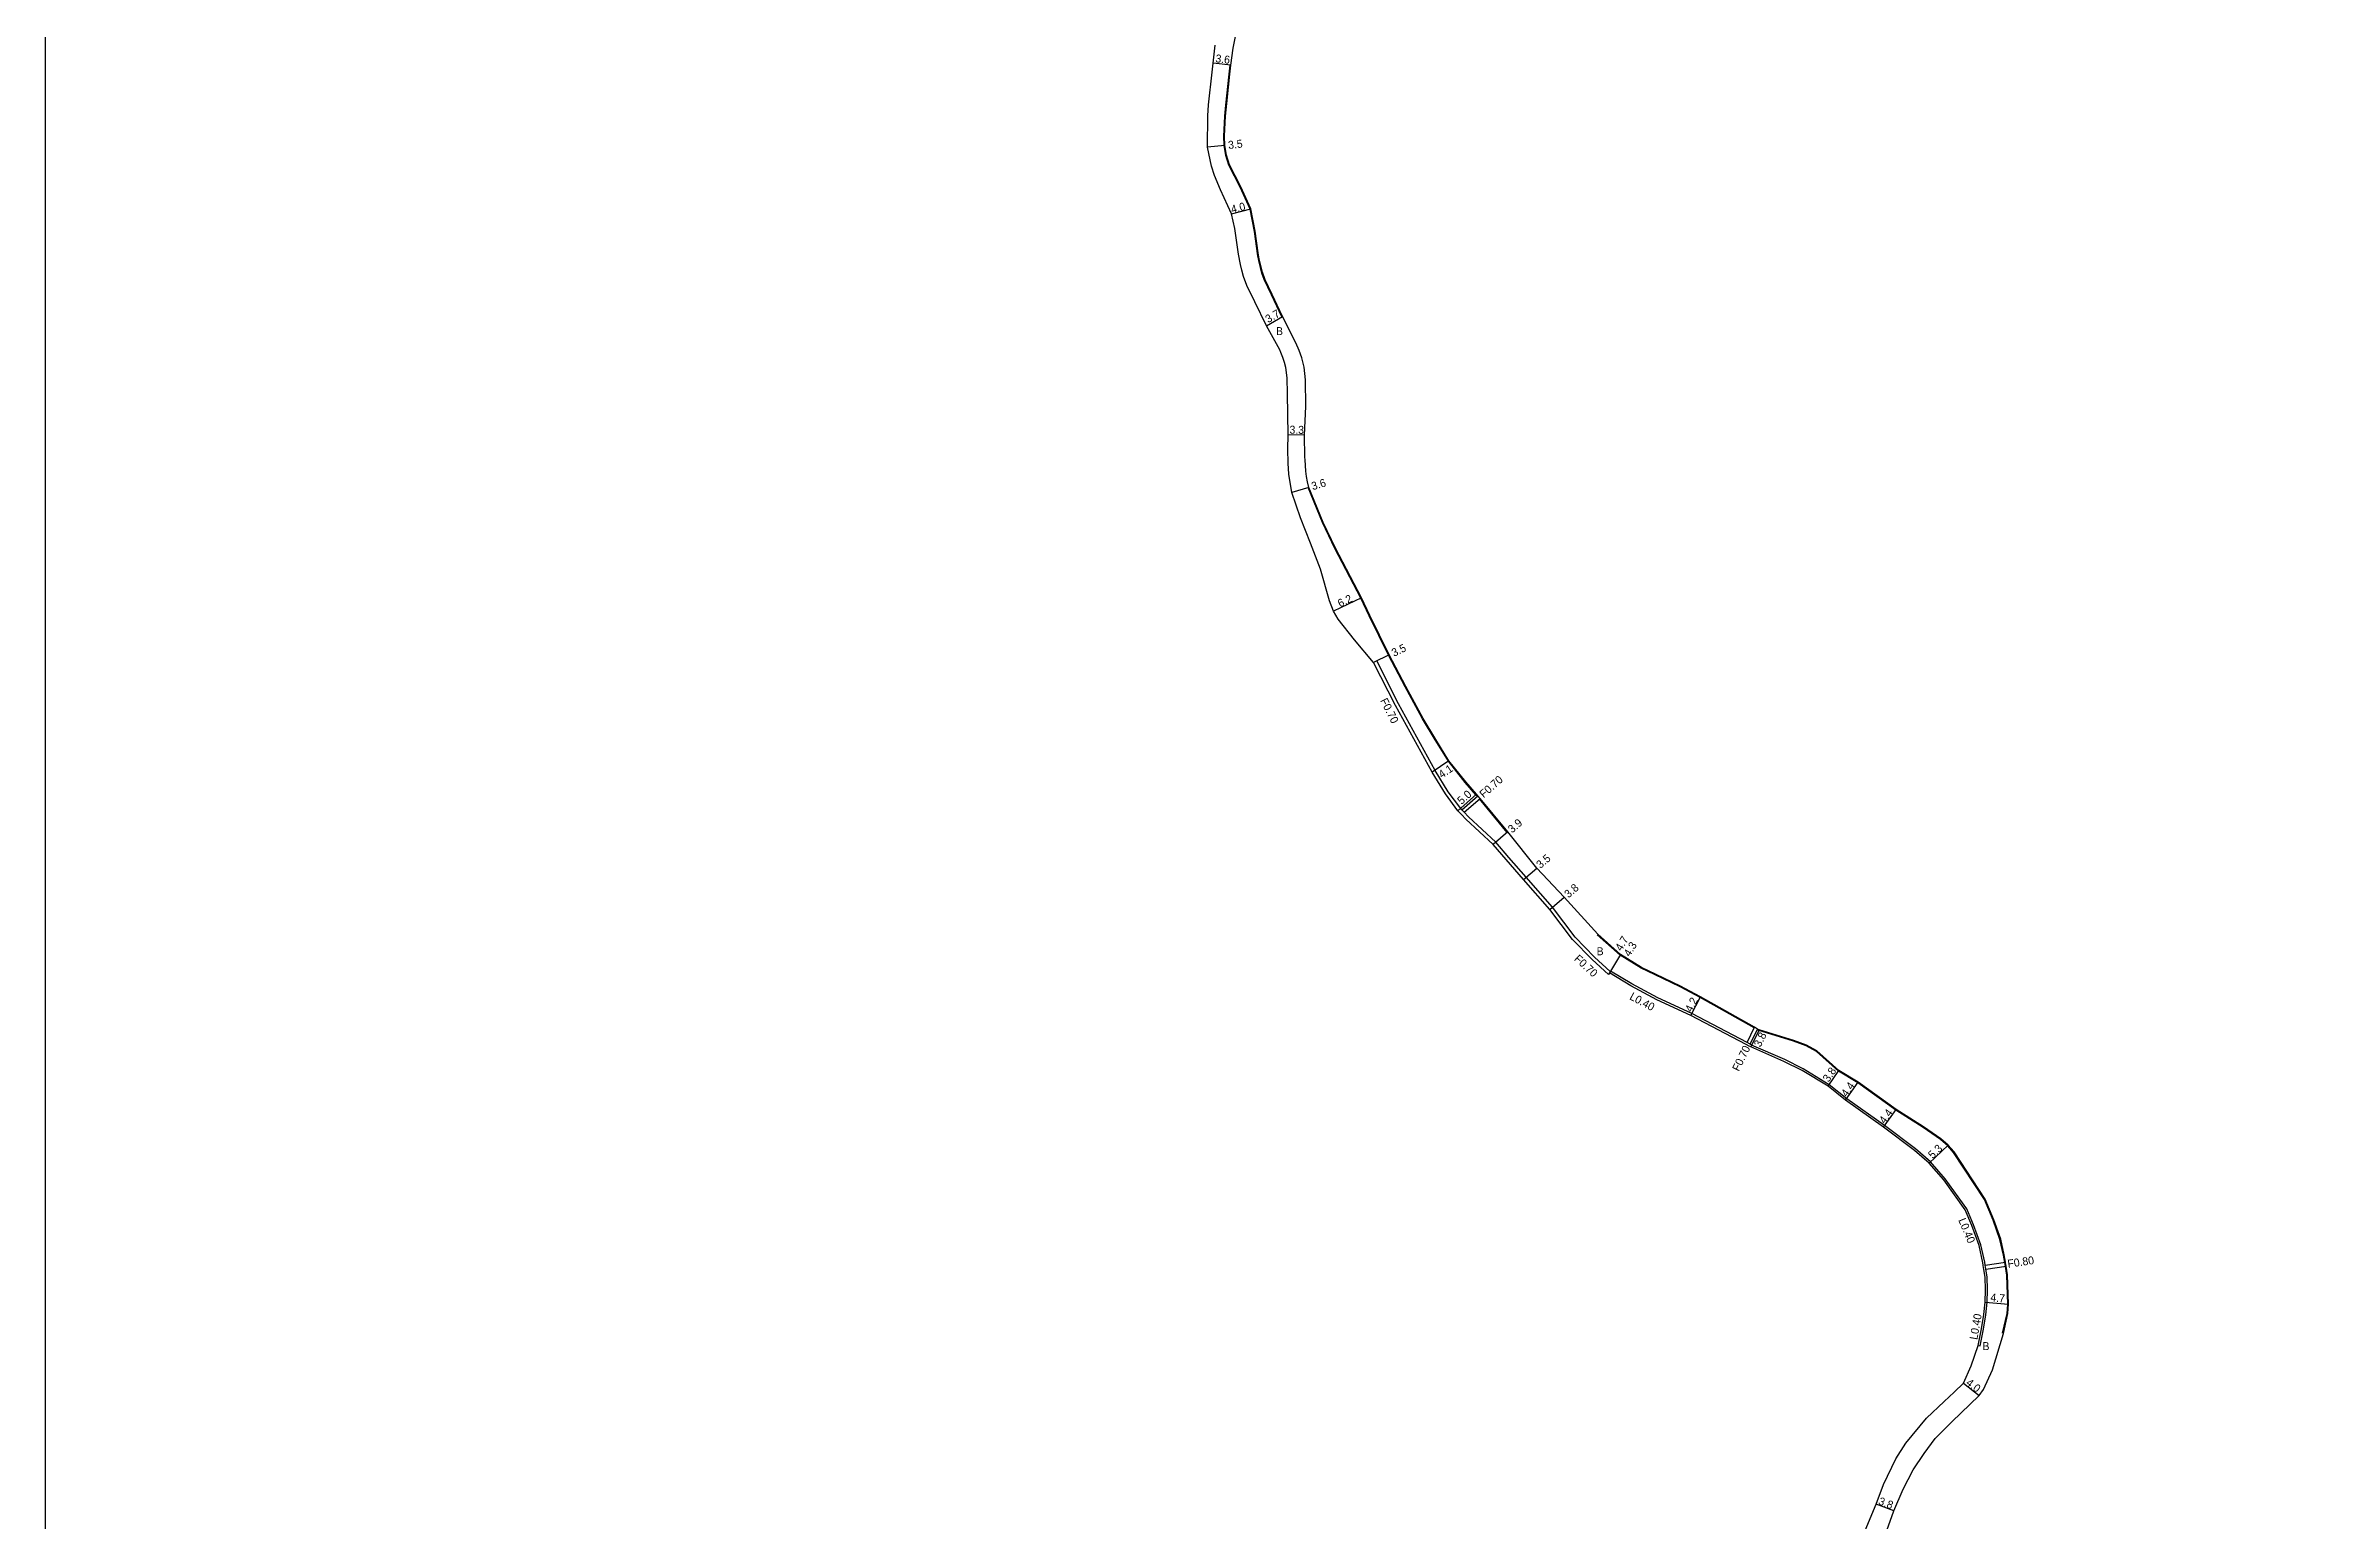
# Model space of a CAD drawing. Header units: metres. Extents: x -20000 to -16000, y -93000 to -90000.
# Drawn here: x -16800 to -16344.9, y -91198 to -90901.7 of the extents above; entities that cross this region are included whole.
import ezdxf

# ---------------------------------------------------------------- set-up
doc = ezdxf.new("R2010")
doc.units = ezdxf.units.M
doc.header["$LTSCALE"] = 2.5
for name, color, linetype in [('側溝・桝', 7, 'Continuous'), ('図郭', 7, 'Continuous'), ('幅員', 7, 'Continuous'), ('歩道・分離帯・安全施設', 7, 'Continuous'), ('舗装', 7, 'Continuous'), ('道路', 7, 'Continuous')]:
    doc.layers.add(name, color=color, linetype=linetype)
doc.styles.get("Standard").update_dxf_attribs({"font": ''})
doc.styles.get('Standard').set_extended_font_data('@MS PGothic')

msp = doc.modelspace()

# ---------------------------------------------------------------- linework, layer by layer
at = {"layer": '側溝・桝', "flags": 128}
for points in [[(-16485.66, -91087.71), (-16488.79, -91084.81), (-16492.69, -91080.83), (-16497.27, -91074.78), (-16502.54, -91068.74), (-16506, -91064.78), (-16508.66, -91061.75), (-16514.15, -91056.62), (-16514.99, -91055.73), (-16515.47, -91055.22), (-16515.69, -91054.98), (-16518.18, -91051.6), (-16520.83, -91047.31), (-16528.18, -91033.94), (-16532.55, -91025.31), (-16533.18, -91025.61)], [(-16515.47, -91055.22), (-16512.26, -91052.39)], [(-16514.99, -91055.73), (-16511.81, -91052.93)], [(-16458.17, -91102), (-16456.66, -91098.92)], [(-16457.55, -91102.33), (-16456.05, -91099.26)], [(-16410.33, -91146.7), (-16406.27, -91146.11)], [(-16410.19, -91147.49), (-16406.14, -91146.9)]]:
    msp.add_lwpolyline(points, dxfattribs=at)
at = {"layer": '側溝・桝'}
msp.add_lwpolyline([(-16411.76, -91162.81), (-16411.37, -91162.91), (-16410.69, -91159.52), (-16410.19, -91156.68), (-16409.94, -91154.12), (-16409.86, -91151.67), (-16409.93, -91149.05), (-16410.19, -91147.49), (-16410.33, -91146.7), (-16410.43, -91146.12), (-16411.18, -91142.63), (-16412.66, -91138.59), (-16414.01, -91135.35), (-16418.35, -91129.32), (-16421.32, -91125.94), (-16424.3, -91123.34), (-16430.54, -91118.65), (-16438.13, -91113.25), (-16441.64, -91110.44), (-16446.88, -91107.26), (-16450.61, -91105.4), (-16457.26, -91102.48), (-16457.55, -91102.33), (-16458.17, -91102), (-16469.27, -91096.15), (-16476.1, -91093.02), (-16481.34, -91090.21), (-16485.61, -91087.64), (-16485.82, -91087.98)], dxfattribs=at)
at = {"layer": '図郭'}
msp.add_lwpolyline([(-16800, -91200), (-16000, -91200), (-16000, -90600), (-16800, -90600)], close=True, dxfattribs=at)
at = {"layer": '幅員', "flags": 128}
for points in [[(-16561.83, -90905.68), (-16565.4, -90905.25)], [(-16563.05, -90921.78), (-16566.53, -90922.16)], [(-16561.73, -90935.53), (-16557.86, -90934.53)], [(-16554.71, -90958.01), (-16551.51, -90956.16)], [(-16547.06, -90979.97), (-16550.36, -90979.91)], [(-16546.2, -90990.46), (-16549.64, -90991.5)], [(-16535.64, -91012.64), (-16541.21, -91015.36)], [(-16530.03, -91024.08), (-16533.18, -91025.61)], [(-16518.04, -91045.36), (-16521.44, -91047.66)], [(-16512.5, -91052.1), (-16516.23, -91055.43)], [(-16506.22, -91059.68), (-16509.17, -91062.23)], [(-16497.81, -91075.22), (-16494.93, -91072.75)], [(-16483.58, -91084.31), (-16486.03, -91088.32)], [(-16483.58, -91084.31), (-16485.82, -91087.98)], [(-16469.45, -91096.51), (-16467.53, -91092.77)], [(-16455.75, -91099.43), (-16457.43, -91102.84)], [(-16441.87, -91110.77), (-16439.74, -91107.62)], [(-16438.38, -91113.57), (-16435.86, -91109.96)], [(-16430.77, -91118.98), (-16428.19, -91115.41)], [(-16421.6, -91126.22), (-16417.74, -91122.59)], [(-16410.34, -91154.09), (-16405.66, -91154.51)], [(-16414.72, -91170.42), (-16411.56, -91172.87)], [(-16428.67, -91196.03), (-16432.23, -91194.7)]]:
    msp.add_lwpolyline(points, dxfattribs=at)
at = {"layer": '幅員'}
msp.add_lwpolyline([(-16503.07, -91069.2), (-16500.41, -91066.93)], dxfattribs=at)
at = {"layer": '歩道・分離帯・安全施設', "flags": 128}
for points in [[(-16551.64, -90956.23), (-16551.65, -90956.22), (-16553.7, -90951.79), (-16555.16, -90948.74), (-16555.64, -90947.44), (-16556.26, -90944.9), (-16556.44, -90943.97), (-16557.11, -90939.06), (-16558, -90934.57), (-16559.96, -90930.14), (-16562.24, -90925.75), (-16562.89, -90923.78), (-16563.2, -90921.79), (-16563.26, -90919.95), (-16563.05, -90915.91), (-16562.87, -90913.72), (-16562.19, -90907.45), (-16561.98, -90905.66)], [(-16506.33, -91059.78), (-16511.93, -91053.03)], [(-16456.73, -91099.05), (-16467.6, -91092.9), (-16471.58, -91090.78), (-16476.65, -91088.4), (-16479.42, -91087.02), (-16483.67, -91084.43), (-16488.28, -91080.31)]]:
    msp.add_lwpolyline(points, dxfattribs=at)
at = {"layer": '歩道・分離帯・安全施設'}
for points in [[(-16512.37, -91052.49), (-16512.62, -91052.2), (-16514.76, -91049.72), (-16518.17, -91045.45), (-16520.83, -91041.15), (-16523.35, -91036.97), (-16526.86, -91030.55), (-16530.16, -91024.15), (-16534.1, -91016.25), (-16535.77, -91012.71), (-16540.95, -91002.74), (-16543.47, -90997.55), (-16546.34, -90990.5)], [(-16406.83, -91160.36), (-16405.91, -91156.4), (-16405.81, -91154.51), (-16405.98, -91148.68), (-16406.28, -91146.93), (-16406.42, -91146.13), (-16406.68, -91144.66), (-16407.37, -91141.53), (-16408.72, -91137.63), (-16410.5, -91133.48), (-16416.7, -91124.04), (-16417.84, -91122.7), (-16419.31, -91121.46), (-16422.81, -91119.01), (-16428.28, -91115.54), (-16435.94, -91110.08), (-16439.83, -91107.74), (-16444.21, -91103.79), (-16446.28, -91102.61), (-16448.83, -91101.72), (-16455.81, -91099.57), (-16456.12, -91099.4)]]:
    msp.add_lwpolyline(points, dxfattribs=at)
at = {"layer": '道路'}
for points in [[(-16506.22, -91059.68), (-16511.81, -91052.93), (-16512.26, -91052.39), (-16512.5, -91052.1), (-16514.64, -91049.62), (-16518.04, -91045.36), (-16520.7, -91041.08), (-16523.22, -91036.9), (-16526.73, -91030.48), (-16530.03, -91024.08), (-16533.97, -91016.18), (-16535.64, -91012.64), (-16540.81, -91002.68), (-16543.33, -90997.49), (-16546.2, -90990.46), (-16546.45, -90989.37), (-16546.63, -90988.28), (-16546.77, -90987.18), (-16546.87, -90986.07), (-16546.95, -90984.96), (-16546.99, -90984.43), (-16547.06, -90979.97), (-16546.81, -90974.21), (-16546.85, -90968.87), (-16547.13, -90966.32), (-16547.57, -90964.45), (-16548.11, -90962.96), (-16548.82, -90961.4), (-16551.51, -90956.16), (-16553.57, -90951.73), (-16554.97, -90948.8), (-16555.53, -90947.27), (-16556.1, -90944.92), (-16556.31, -90943.82), (-16556.96, -90939.03), (-16557.86, -90934.53), (-16559.82, -90930.07), (-16562.1, -90925.7), (-16562.74, -90923.75), (-16563.05, -90921.78), (-16563.11, -90919.95), (-16562.9, -90915.91), (-16562.69, -90913.39), (-16562.04, -90907.47), (-16561.83, -90905.68), (-16561.42, -90902.25), (-16560.92, -90899.89)], [(-16494.93, -91072.75), (-16500.41, -91066.93), (-16506.22, -91059.68)], [(-16406.17, -91146.72), (-16406.27, -91146.11), (-16406.53, -91144.63), (-16407.22, -91141.49), (-16408.58, -91137.57), (-16410.37, -91133.41), (-16416.58, -91123.95), (-16417.74, -91122.59), (-16419.22, -91121.34), (-16422.73, -91118.89), (-16428.19, -91115.41), (-16435.86, -91109.96), (-16439.74, -91107.62), (-16444.12, -91103.67), (-16446.22, -91102.47), (-16448.79, -91101.58), (-16455.75, -91099.43), (-16456.05, -91099.26), (-16456.66, -91098.92), (-16467.53, -91092.77), (-16471.51, -91090.65), (-16476.58, -91088.27), (-16479.34, -91086.89), (-16483.58, -91084.31), (-16488.17, -91080.2), (-16494.93, -91072.75)], [(-16430.06, -91200), (-16428.67, -91196.03), (-16426.79, -91191.71), (-16424.82, -91187.83), (-16422.61, -91184.51), (-16420.37, -91181.54), (-16417.05, -91178.19), (-16411.56, -91172.87), (-16410.69, -91171.66), (-16408.86, -91167.71), (-16406.68, -91160.4), (-16405.77, -91156.42), (-16405.66, -91154.51), (-16405.83, -91148.66), (-16406.14, -91146.9), (-16406.17, -91146.72)]]:
    msp.add_lwpolyline(points, dxfattribs=at)
at = {"layer": '道路', "flags": 128}
for points in [[(-16410.73, -91146.72), (-16410.82, -91146.2), (-16411.56, -91142.74), (-16413.03, -91138.74), (-16414.36, -91135.55), (-16418.66, -91129.57), (-16421.6, -91126.22), (-16424.55, -91123.65), (-16430.77, -91118.98), (-16438.38, -91113.57), (-16441.87, -91110.77), (-16447.08, -91107.61), (-16450.78, -91105.76), (-16457.43, -91102.84), (-16457.72, -91102.69), (-16458.34, -91102.36), (-16469.45, -91096.51), (-16476.28, -91093.38), (-16481.54, -91090.56), (-16485.82, -91087.98), (-16486.03, -91088.32), (-16489.28, -91085.31), (-16493.23, -91081.29), (-16497.81, -91075.22), (-16503.07, -91069.2), (-16506.53, -91065.24), (-16509.17, -91062.23), (-16514.65, -91057.11), (-16515.51, -91056.2), (-16515.99, -91055.69), (-16516.23, -91055.43), (-16518.76, -91051.99), (-16521.44, -91047.66), (-16528.79, -91034.26), (-16533.18, -91025.61), (-16537, -91021.12), (-16540.32, -91016.93), (-16541.21, -91015.36), (-16542.04, -91013.28), (-16543.88, -91006.9), (-16545.83, -91001.68), (-16547.84, -90996.56), (-16549.64, -90991.5), (-16550.18, -90987.79), (-16550.36, -90985.63), (-16550.44, -90982.77), (-16550.36, -90979.91), (-16550.46, -90971.68), (-16550.56, -90968.46), (-16550.81, -90966.39), (-16551.09, -90965.36), (-16551.43, -90964.35), (-16551.82, -90963.35), (-16552.03, -90962.84), (-16554.71, -90958.01), (-16557.02, -90953.2), (-16558.65, -90949.89), (-16559.32, -90948.09), (-16559.67, -90946.86), (-16559.95, -90945.71), (-16560.34, -90943.64), (-16561.04, -90938.49), (-16561.73, -90935.53), (-16563.95, -90930.68), (-16565.12, -90927.81), (-16565.74, -90925.93), (-16566.53, -90922.16), (-16566.46, -90915.83), (-16566.33, -90913.63), (-16565.62, -90907.06), (-16565.4, -90905.25), (-16564.98, -90901.66)], [(-16434.41, -91200), (-16432.23, -91194.7), (-16430.75, -91190.74), (-16428.3, -91185.59), (-16426.25, -91182.44), (-16422.1, -91177.44), (-16418.54, -91174.05), (-16416.55, -91172.23), (-16414.72, -91170.42), (-16413.12, -91166.91), (-16411.76, -91162.81), (-16411.09, -91159.45), (-16410.59, -91156.62), (-16410.34, -91154.09), (-16410.26, -91151.67), (-16410.33, -91149.09), (-16410.59, -91147.55), (-16410.72, -91146.76), (-16410.73, -91146.72)]]:
    msp.add_lwpolyline(points, dxfattribs=at)

# ---------------------------------------------------------------- texts
at = {"layer": '側溝・桝'}
for s, rotation, p in [('F0.70', 296.8595, (-16531.92, -91033.29)), ('F0.70', 41.4373, (-16511.06, -91052.95)), ('F0.70', 317.2282, (-16493.02, -91085.33)), ('L0.40', 331.8439, (-16481.91, -91093.23)), ('F0.70', 64.0303, (-16459.8, -91107.89)), ('L0.40', 292.6999, (-16415.77, -91137.63)), ('F0.80', 8.2784, (-16405.73, -91147.22)), ('L0.40', 79.9869, (-16411.92, -91161.76))]:
    msp.add_text(s, height=1.6, rotation=rotation, dxfattribs=at).set_placement(p)
at = {"layer": '幅員'}
for s, rotation, p in [('3.6', 353.2027, (-16565.02, -90905.06)), ('3.5', 6.2513, (-16562.32, -90922.5)), ('4.0', 14.5206, (-16561.62, -90935.45)), ('3.7', 30.1455, (-16554.35, -90957.5)), ('3.3', 358.9833, (-16550.09, -90979.67)), ('3.6', 16.9054, (-16545.39, -90991.05)), ('6.2', 25.9766, (-16539.91, -91014.61)), ('3.5', 25.9647, (-16529.09, -91024.52)), ('4.1', 34.1003, (-16519.48, -91048.98)), ('5.0', 41.7578, (-16515.51, -91054.27)), ('3.9', 40.8793, (-16505.35, -91059.99)), ('3.5', 40.5758, (-16499.67, -91067.12)), ('3.8', 40.5738, (-16494.03, -91073.03)), ('4.7', 58.5934, (-16483.41, -91083.72)), ('4.3', 58.5934, (-16481.72, -91084.86)), ('4.2', 62.7576, (-16469.31, -91096.02)), ('3.8', 63.6986, (-16455.47, -91103.02)), ('3.8', 55.8597, (-16441.78, -91110.05)), ('4.4', 55.1529, (-16438.11, -91113.02)), ('4.4', 54.0609, (-16430.5, -91118.43)), ('5.3', 43.2071, (-16420.9, -91125.43)), ('4.7', 354.868, (-16409.34, -91153.93)), ('4.0', 322.2492, (-16414.34, -91170.59)), ('3.8', 339.58, (-16431.91, -91194.72))]:
    msp.add_text(s, height=1.6, rotation=rotation, dxfattribs=at).set_placement(p)
at = {"layer": '舗装'}
for p in [(-16552.78, -90959.88), (-16488.38, -91084.44), (-16410.87, -91163.75)]:
    msp.add_text('B', height=1.6, dxfattribs=at).set_placement(p)

doc.saveas('drawing.dxf')
